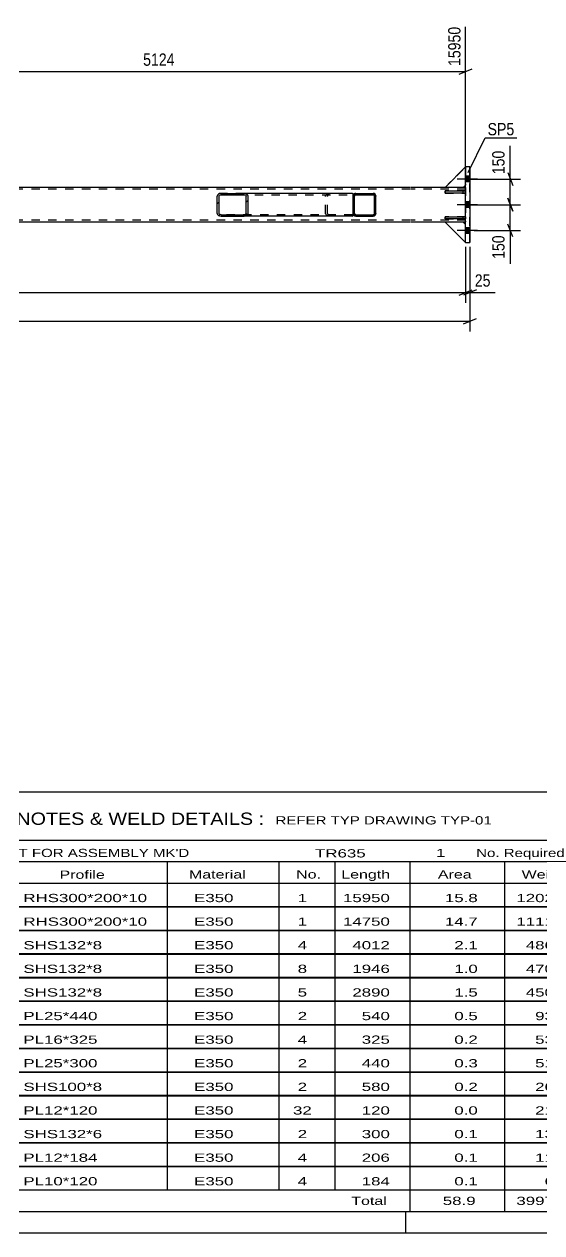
# Model space of a CAD drawing. Header units: millimetres. Extents: x 0 to 841, y 0 to 594.
# Drawn here: x 542.2 to 662.7, y 0 to 281.6 of the extents above; entities that cross this region are included whole.
import ezdxf

# ---------------------------------------------------------------- set-up
doc = ezdxf.new("R2010")
doc.units = ezdxf.units.MM
doc.linetypes.add('DXK_LINE_DOT2', pattern=[3.9198, 1.9599, -1.9599])
doc.styles.add('Arial Narrow', font='ARIALN.TTF', dxfattribs={"height": 0.2})

# ---------------------------------------------------------------- blocks, each defined once
blk = doc.blocks.new('Unknown-122570250-1133')
at = {"color": 5, "linetype": 'Continuous'}
for p, q in [((5, 5), (836, 5)), ((631, 0), (631, 5)), ((0, 0), (841, 0))]:
    blk.add_line(p, q, dxfattribs=at)
blk = doc.blocks.new('Part-122570250-3719 - 3634')
at = {"color": 7, "linetype": 'DXK_LINE_DOT2'}
for p, q in [((644.96, 242.76), (640.16, 242.76)), ((640.16, 242.76), (640.16, 242.28)), ((640.16, 242.28), (644.96, 242.28)), ((644.36, 242.28), (644.36, 242.76)), ((644.96, 242.28), (644.96, 242.76))]:
    blk.add_line(p, q, dxfattribs=at)
blk = doc.blocks.new('Part-122570250-3659 - 3634')
at = {"color": 2, "linetype": 'Continuous'}
for p, q in [((632.06, 243.55), (144.12, 243.55)), ((640.16, 243.55), (632.16, 243.55)), ((644.96, 243.55), (644.36, 243.55)), ((144.12, 235.55), (632.06, 235.55)), ((632.16, 235.55), (644.96, 235.55))]:
    blk.add_line(p, q, dxfattribs=at)
at = {"color": 7, "linetype": 'DXK_LINE_DOT2'}
for p, q in [((632.06, 243.15), (144.12, 243.15)), ((644.96, 243.15), (632.16, 243.15)), ((644.36, 243.55), (640.16, 243.55)), ((644.96, 243.55), (644.96, 235.55)), ((644.96, 235.55), (644.96, 243.55)), ((632.06, 235.95), (144.12, 235.95)), ((644.96, 235.95), (632.16, 235.95))]:
    blk.add_line(p, q, dxfattribs=at)
blk = doc.blocks.new('Bolt-122570250-3740 - 3634')
at = {"linetype": 'Continuous'}
for points in [[(644.96, 246.21), (644.96, 244.89), (645.96, 244.89), (645.96, 246.21)], [(644.96, 246.21), (644.96, 244.89), (645.96, 244.89), (645.96, 246.21)], [(644.96, 246.21), (644.96, 244.89), (645.96, 244.89), (645.96, 246.21)], [(644.96, 246.21), (644.96, 244.89), (645.96, 244.89), (645.96, 246.21)], [(644.96, 240.21), (644.96, 238.89), (645.96, 238.89), (645.96, 240.21)], [(644.96, 240.21), (644.96, 238.89), (645.96, 238.89), (645.96, 240.21)], [(644.96, 234.21), (644.96, 232.89), (645.96, 232.89), (645.96, 234.21)], [(644.96, 234.21), (644.96, 232.89), (645.96, 232.89), (645.96, 234.21)], [(644.96, 234.21), (644.96, 232.89), (645.96, 232.89), (645.96, 234.21)], [(644.96, 234.21), (644.96, 232.89), (645.96, 232.89), (645.96, 234.21)]]:
    blk.add_hatch(color=1, dxfattribs=at).paths.add_polyline_path(points)
at = {"color": 1, "linetype": 'Continuous'}
for p, q in [((647.72, 245.55), (642.96, 245.55)), ((647.72, 245.55), (642.96, 245.55)), ((647.72, 245.55), (642.96, 245.55)), ((647.72, 245.55), (642.96, 245.55)), ((645.96, 246.21), (644.96, 246.21)), ((645.96, 246.21), (644.96, 246.21)), ((645.96, 246.21), (644.96, 246.21)), ((645.96, 246.21), (644.96, 246.21)), ((645.96, 244.89), (644.96, 244.89)), ((645.96, 244.89), (644.96, 244.89)), ((645.96, 244.89), (644.96, 244.89)), ((645.96, 244.89), (644.96, 244.89)), ((647.72, 239.55), (642.96, 239.55)), ((647.72, 239.55), (642.96, 239.55)), ((645.96, 240.21), (644.96, 240.21)), ((645.96, 240.21), (644.96, 240.21)), ((645.96, 238.89), (644.96, 238.89)), ((645.96, 238.89), (644.96, 238.89)), ((645.96, 234.21), (644.96, 234.21)), ((645.96, 234.21), (644.96, 234.21)), ((645.96, 234.21), (644.96, 234.21)), ((645.96, 234.21), (644.96, 234.21)), ((647.72, 233.55), (642.96, 233.55)), ((647.72, 233.55), (642.96, 233.55)), ((647.72, 233.55), (642.96, 233.55)), ((647.72, 233.55), (642.96, 233.55)), ((645.96, 232.89), (644.96, 232.89)), ((645.96, 232.89), (644.96, 232.89)), ((645.96, 232.89), (644.96, 232.89)), ((645.96, 232.89), (644.96, 232.89))]:
    blk.add_line(p, q, dxfattribs=at)
blk = doc.blocks.new('Part-122570250-3756 - 3634')
at = {"color": 7, "linetype": 'DXK_LINE_DOT2'}
for p, q in [((644.36, 235.52), (640.16, 235.52)), ((640.16, 235.52), (644.96, 230.72)), ((644.96, 234.92), (644.36, 235.52)), ((644.96, 230.72), (644.96, 234.92))]:
    blk.add_line(p, q, dxfattribs=at)
blk = doc.blocks.new('Part-122570250-3759 - 3634')
at = {"color": 2, "linetype": 'Continuous'}
for p, q in [((644.36, 235.52), (640.16, 235.52)), ((640.16, 235.52), (644.96, 230.72)), ((644.96, 234.92), (644.36, 235.52)), ((644.96, 230.75), (644.96, 230.72))]:
    blk.add_line(p, q, dxfattribs=at)
at = {"color": 7, "linetype": 'DXK_LINE_DOT2'}
blk.add_line((644.96, 230.72), (644.96, 234.92), dxfattribs=at)
blk = doc.blocks.new('Part-122570250-3762 - 3634')
at = {"color": 7, "linetype": 'DXK_LINE_DOT2'}
for p, q in [((644.36, 235.52), (640.16, 235.52)), ((640.16, 235.52), (644.96, 230.72)), ((644.96, 234.92), (644.36, 235.52)), ((644.96, 230.72), (644.96, 234.92))]:
    blk.add_line(p, q, dxfattribs=at)
blk = doc.blocks.new('Part-122570250-3710 - 3634')
at = {"color": 2, "linetype": 'Continuous'}
for p, q in [((640.16, 236.28), (640.16, 236.76)), ((640.16, 236.76), (644.96, 236.76)), ((644.96, 236.76), (644.96, 236.28)), ((644.96, 236.28), (640.16, 236.28))]:
    blk.add_line(p, q, dxfattribs=at)
at = {"color": 7, "linetype": 'DXK_LINE_DOT2'}
blk.add_line((644.36, 236.28), (644.36, 236.76), dxfattribs=at)
blk = doc.blocks.new('Part-122570250-3713 - 3634')
at = {"color": 2, "linetype": 'Continuous'}
for p, q in [((640.16, 242.28), (640.16, 242.76)), ((640.16, 242.76), (644.96, 242.76)), ((644.96, 242.28), (640.16, 242.28)), ((644.96, 242.76), (644.96, 242.28))]:
    blk.add_line(p, q, dxfattribs=at)
at = {"color": 7, "linetype": 'DXK_LINE_DOT2'}
blk.add_line((644.36, 242.28), (644.36, 242.76), dxfattribs=at)
blk = doc.blocks.new('Part-122570250-3716 - 3634')
at = {"color": 7, "linetype": 'DXK_LINE_DOT2'}
for p, q in [((644.96, 236.76), (640.16, 236.76)), ((640.16, 236.76), (640.16, 236.28)), ((644.36, 236.28), (644.36, 236.76)), ((644.96, 236.28), (644.96, 236.76)), ((640.16, 236.28), (644.96, 236.28))]:
    blk.add_line(p, q, dxfattribs=at)
blk = doc.blocks.new('Part-122570250-3727 - 3634')
at = {"color": 7, "linetype": 'DXK_LINE_DOT2'}
for p, q in [((640.16, 243.55), (644.96, 248.35)), ((644.96, 248.35), (644.96, 244.15)), ((644.36, 243.55), (640.16, 243.55)), ((644.96, 244.15), (644.36, 243.55))]:
    blk.add_line(p, q, dxfattribs=at)
blk = doc.blocks.new('Part-122570250-3742 - 3634')
at = {"linetype": 'Continuous'}
h = blk.add_hatch(dxfattribs=at)
h.set_pattern_fill('', scale=0.7, style=0, pattern_type=0)
h.set_pattern_definition([(45, (623.668, 236.9552), (-1.57154, 1.57154), [])])
h.paths.add_polyline_path([(623.42, 236.91), (623.67, 236.96), (623.88, 237.09), (624.01, 237.3), (624.06, 237.55), (624.06, 241.55), (624.01, 241.79), (623.88, 242), (623.67, 242.14), (623.42, 242.19), (619.42, 242.19), (619.18, 242.14), (618.97, 242), (618.83, 241.79), (618.78, 241.55), (618.78, 237.55), (618.83, 237.3), (618.97, 237.09), (619.18, 236.96), (619.42, 236.91)])
h.paths.add_polyline_path([(619.3, 237.25), (619.2, 237.32), (619.13, 237.42), (619.1, 237.55), (619.1, 241.55), (619.13, 241.67), (619.2, 241.77), (619.3, 241.84), (619.42, 241.87), (623.42, 241.87), (623.55, 241.84), (623.65, 241.77), (623.72, 241.67), (623.74, 241.55), (623.74, 237.55), (623.72, 237.42), (623.65, 237.32), (623.55, 237.25), (623.42, 237.23), (619.42, 237.23)])
at = {"color": 7, "linetype": 'DXK_LINE_DOT2'}
for p, q in [((618.78, 241.55), (618.83, 241.79)), ((618.78, 237.55), (618.78, 241.55)), ((619.13, 241.67), (619.1, 241.55)), ((619.1, 237.55), (619.1, 241.55)), ((619.18, 242.14), (619.42, 242.19)), ((619.42, 241.87), (619.3, 241.84)), ((619.42, 242.19), (623.42, 242.19)), ((619.42, 241.87), (623.42, 241.87)), ((623.42, 242.19), (623.67, 242.14)), ((623.55, 241.84), (623.42, 241.87)), ((623.74, 241.55), (623.72, 241.67)), ((623.74, 237.55), (623.74, 241.55)), ((624.01, 241.79), (624.06, 241.55)), ((624.06, 237.55), (624.06, 241.55)), ((618.83, 237.3), (618.78, 237.55)), ((619.1, 237.55), (619.13, 237.42)), ((619.42, 236.91), (619.18, 236.96)), ((619.3, 237.25), (619.42, 237.23)), ((619.42, 237.23), (623.42, 237.23)), ((619.42, 236.91), (623.42, 236.91)), ((623.42, 237.23), (623.55, 237.25)), ((623.67, 236.96), (623.42, 236.91)), ((623.72, 237.42), (623.74, 237.55)), ((624.06, 237.55), (624.01, 237.3))]:
    blk.add_line(p, q, dxfattribs=at)
at = {"color": 2, "linetype": 'Continuous'}
for p, q in [((618.83, 241.79), (618.78, 241.55)), ((618.78, 237.55), (618.78, 241.55)), ((619.1, 241.55), (619.13, 241.67)), ((619.1, 237.55), (619.1, 241.55)), ((619.42, 242.19), (619.18, 242.14)), ((619.3, 241.84), (619.42, 241.87)), ((619.42, 242.19), (623.42, 242.19)), ((619.42, 241.87), (623.42, 241.87)), ((623.67, 242.14), (623.42, 242.19)), ((623.42, 241.87), (623.55, 241.84)), ((623.72, 241.67), (623.74, 241.55)), ((623.74, 237.55), (623.74, 241.55)), ((624.06, 241.55), (624.01, 241.79)), ((624.06, 237.55), (624.06, 241.55)), ((618.78, 237.55), (618.83, 237.3)), ((619.13, 237.42), (619.1, 237.55)), ((619.18, 236.96), (619.42, 236.91)), ((619.42, 237.23), (619.3, 237.25)), ((619.42, 237.23), (623.42, 237.23)), ((619.42, 236.91), (623.42, 236.91)), ((623.55, 237.25), (623.42, 237.23)), ((623.42, 236.91), (623.67, 236.96)), ((623.74, 237.55), (623.72, 237.42)), ((624.01, 237.3), (624.06, 237.55))]:
    blk.add_line(p, q, dxfattribs=at)
at = {"color": 7, "linetype": 'DXK_LINE_DOT2'}
for centre, radius, start, end in [((619.42, 241.55), 0.64, 112.5, 157.5), ((619.42, 241.55), 0.32, 112.5, 157.5), ((623.42, 241.55), 0.32, 22.5, 67.5), ((623.42, 241.55), 0.64, 22.5, 67.5), ((619.42, 237.55), 0.64, 202.5, 247.5), ((619.42, 237.55), 0.32, 202.5, 247.5), ((623.42, 237.55), 0.32, 292.5, 337.5), ((623.42, 237.55), 0.64, 292.5, 337.5)]:
    blk.add_arc(centre, radius, start, end, dxfattribs=at)
at = {"color": 2, "linetype": 'Continuous'}
for centre, radius, start, end in [((619.42, 241.55), 0.64, 112.5, 157.5), ((619.42, 241.55), 0.32, 112.5, 157.5), ((623.42, 241.55), 0.32, 22.5, 67.5), ((623.42, 241.55), 0.64, 22.5, 67.5), ((619.42, 237.55), 0.64, 202.5, 247.5), ((619.42, 237.55), 0.32, 202.5, 247.5), ((623.42, 237.55), 0.32, 292.5, 337.5), ((623.42, 237.55), 0.64, 292.5, 337.5)]:
    blk.add_arc(centre, radius, start, end, dxfattribs=at)
blk = doc.blocks.new('Part-122570250-3750 - 3634')
at = {"color": 2, "linetype": 'Continuous'}
for p, q in [((640.16, 243.55), (644.96, 248.35)), ((644.36, 243.55), (640.16, 243.55)), ((644.96, 244.15), (644.36, 243.55))]:
    blk.add_line(p, q, dxfattribs=at)
at = {"color": 7, "linetype": 'DXK_LINE_DOT2'}
blk.add_line((644.96, 244.15), (644.96, 248.35), dxfattribs=at)
blk = doc.blocks.new('Part-122570250-3753 - 3634')
at = {"color": 7, "linetype": 'DXK_LINE_DOT2'}
for p, q in [((640.16, 243.55), (644.96, 248.35)), ((644.96, 248.35), (644.96, 244.15)), ((644.36, 243.55), (640.16, 243.55)), ((644.96, 244.15), (644.36, 243.55))]:
    blk.add_line(p, q, dxfattribs=at)
blk = doc.blocks.new('Part-122570250-3773 - 3634')
at = {"color": 2, "linetype": 'Continuous'}
for p, q in [((644.96, 248.35), (644.96, 248.35)), ((644.96, 230.75), (644.96, 248.35)), ((645.96, 248.35), (644.96, 248.35)), ((645.96, 248.35), (645.96, 248.35)), ((645.96, 248.35), (645.96, 230.75)), ((644.96, 230.75), (644.96, 230.75)), ((644.96, 230.75), (645.96, 230.75)), ((645.96, 230.75), (645.96, 230.75))]:
    blk.add_line(p, q, dxfattribs=at)
at = {"color": 7, "linetype": 'DXK_LINE_DOT2'}
for p, q in [((644.96, 230.75), (644.96, 248.35)), ((645.96, 230.75), (645.96, 248.35))]:
    blk.add_line(p, q, dxfattribs=at)
blk = doc.blocks.new('Part-122570250-3775 - 3634')
at = {"linetype": 'Continuous'}
h = blk.add_hatch(dxfattribs=at)
h.set_pattern_fill('', scale=0.7, style=0, pattern_type=0)
h.set_pattern_definition([(45, (593.765, 236.9552), (-1.57154, 1.57154), [])])
h.paths.add_polyline_path([(593.43, 236.91), (593.76, 236.96), (594.05, 237.09), (594.23, 237.3), (594.3, 237.55), (594.3, 241.55), (594.23, 241.79), (594.05, 242), (593.76, 242.14), (593.43, 242.19), (588.01, 242.19), (587.68, 242.14), (587.4, 242), (587.21, 241.79), (587.15, 241.55), (587.15, 237.55), (587.21, 237.3), (587.4, 237.09), (587.68, 236.96), (588.01, 236.91)])
h.paths.add_polyline_path([(587.85, 237.25), (587.71, 237.32), (587.61, 237.42), (587.58, 237.55), (587.58, 241.55), (587.61, 241.67), (587.71, 241.77), (587.85, 241.84), (588.01, 241.87), (593.43, 241.87), (593.6, 241.84), (593.74, 241.77), (593.83, 241.67), (593.87, 241.55), (593.87, 237.55), (593.83, 237.42), (593.74, 237.32), (593.6, 237.25), (593.43, 237.23), (588.01, 237.23)])
at = {"color": 2, "linetype": 'Continuous'}
for p, q in [((587.21, 241.79), (587.15, 241.55)), ((587.15, 237.55), (587.15, 241.55)), ((587.58, 241.55), (587.61, 241.67)), ((587.58, 237.55), (587.58, 241.55)), ((588.01, 242.19), (587.68, 242.14)), ((587.85, 241.84), (588.01, 241.87)), ((588.01, 242.19), (593.43, 242.19)), ((588.01, 241.87), (593.43, 241.87)), ((618.65, 242.19), (593.43, 242.19)), ((593.76, 242.14), (593.43, 242.19)), ((593.43, 241.87), (593.6, 241.84)), ((593.83, 241.67), (593.87, 241.55)), ((593.87, 237.55), (593.87, 241.55)), ((594.3, 241.55), (594.23, 241.79)), ((594.3, 237.55), (594.3, 241.55)), ((618.65, 242.19), (618.78, 242.17)), ((618.78, 242.17), (618.78, 242.14)), ((618.78, 242.14), (618.78, 242)), ((618.78, 242), (618.78, 241.55)), ((587.15, 237.55), (587.21, 237.3)), ((587.61, 237.42), (587.58, 237.55)), ((587.68, 236.96), (588.01, 236.91)), ((588.01, 237.23), (587.85, 237.25)), ((588.01, 237.23), (593.43, 237.23)), ((588.01, 236.91), (593.43, 236.91)), ((593.6, 237.25), (593.43, 237.23)), ((593.43, 236.91), (593.76, 236.96)), ((618.65, 236.91), (593.43, 236.91)), ((593.87, 237.55), (593.83, 237.42)), ((594.23, 237.3), (594.3, 237.55)), ((618.65, 236.91), (618.78, 236.93)), ((618.78, 236.93), (618.78, 237.55))]:
    blk.add_line(p, q, dxfattribs=at)
at = {"color": 7, "linetype": 'DXK_LINE_DOT2'}
for p, q in [((593.43, 242.19), (588.01, 242.19)), ((588.01, 241.87), (618.65, 241.87)), ((612.36, 241.55), (612.43, 241.79)), ((612.36, 237.55), (612.36, 241.55)), ((612.83, 241.67), (612.79, 241.55)), ((612.79, 237.55), (612.79, 241.55)), ((612.9, 242.14), (613.23, 242.19)), ((613.23, 241.87), (613.06, 241.84)), ((618.65, 241.87), (618.78, 241.85)), ((618.78, 242.17), (618.78, 242.17)), ((618.78, 242), (618.78, 241.85)), ((618.78, 237.55), (618.78, 241.79)), ((618.65, 237.23), (588.01, 237.23)), ((593.43, 236.91), (588.01, 236.91)), ((612.43, 237.3), (612.36, 237.55)), ((612.79, 237.55), (612.83, 237.42)), ((613.23, 236.91), (612.9, 236.96)), ((613.06, 237.25), (613.23, 237.23)), ((618.65, 237.23), (618.78, 237.25))]:
    blk.add_line(p, q, dxfattribs=at)
at = {"color": 2, "linetype": 'Continuous'}
for centre, radius, start, end in [((587.88, 241.37), 0.792, 104.8339, 148.022), ((587.95, 241.46), 0.396, 104.8339, 148.022), ((593.5, 241.46), 0.396, 31.978, 75.1661), ((593.56, 241.37), 0.792, 31.978, 75.1661), ((587.88, 237.72), 0.792, 211.978, 255.1661), ((587.95, 237.63), 0.396, 211.978, 255.1661), ((593.5, 237.63), 0.396, 284.8339, 328.022), ((593.56, 237.72), 0.792, 284.8339, 328.022)]:
    blk.add_arc(centre, radius, start, end, dxfattribs=at)
at = {"color": 7, "linetype": 'DXK_LINE_DOT2'}
for centre, radius, start, end in [((613.1, 241.37), 0.792, 104.8339, 148.022), ((613.16, 241.46), 0.396, 104.8339, 148.022), ((613.1, 237.72), 0.792, 211.978, 255.1661), ((613.16, 237.63), 0.396, 211.978, 255.1661)]:
    blk.add_arc(centre, radius, start, end, dxfattribs=at)
blk = doc.blocks.new('StraightDimension-122570250-3788 - 3634')
at = {"color": 7, "linetype": 'Continuous'}
for p, q in [((645.96, 229.75), (645.96, 210.03)), ((130.22, 212.43), (645.96, 212.43)), ((644.46, 211.83), (647.46, 213.03))]:
    blk.add_line(p, q, dxfattribs=at)
blk = doc.blocks.new('StraightDimension-122570250-3816 - 3634')
at = {"color": 7, "linetype": 'Continuous'}
for p, q in [((644.96, 229.72), (644.96, 216.72)), ((643.46, 218.52), (646.46, 219.72)), ((131.22, 219.12), (644.96, 219.12))]:
    blk.add_line(p, q, dxfattribs=at)
blk = doc.blocks.new('StraightDimension-122570250-3840 - 3634')
at = {"color": 7, "linetype": 'Continuous'}
for p, q in [((644.96, 229.72), (644.96, 216.72)), ((645.96, 229.75), (645.96, 216.72)), ((643.46, 218.52), (646.46, 219.72)), ((647.46, 219.72), (644.46, 218.52)), ((644.96, 219.12), (645.96, 219.12))]:
    blk.add_line(p, q, dxfattribs=at)
at = {"color": 0}
blk.add_wipeout([(651.34, 219.87), (651.34, 224.07), (646.49, 224.07), (646.49, 219.87)], dxfattribs=at)
at = {"color": 7, "linetype": 'Continuous'}
blk.add_line((645.96, 219.12), (651.87, 219.12), dxfattribs=at)
blk.add_line((645.96, 219.12), (651.87, 219.12), dxfattribs=at)
at = {"color": 3, "style": 'Arial Narrow'}
blk.add_text('25', height=2.863, dxfattribs=at).set_placement((647.09, 220.47))
blk = doc.blocks.new('StraightDimension-122570250-3867 - 3634')
at = {"color": 7, "linetype": 'Continuous'}
for p, q in [((502.12, 244.55), (502.12, 281.03)), ((644.96, 244.55), (644.96, 281.03)), ((503.62, 271.19), (500.62, 269.99)), ((502.12, 270.59), (644.96, 270.59)), ((643.46, 269.99), (646.46, 271.19))]:
    blk.add_line(p, q, dxfattribs=at)
at = {"color": 0, "linetype": 'Continuous'}
blk.add_wipeout([(644.36, 281.63), (640.16, 281.63), (640.16, 271.29), (644.36, 271.29)], dxfattribs=at)
at = {"color": 0}
blk.add_wipeout([(577.8, 271.34), (577.8, 275.54), (569.28, 275.54), (569.28, 271.34)], dxfattribs=at)
at = {"color": 3, "linetype": 'Continuous', "style": 'Arial Narrow'}
blk.add_text('15950', height=2.863, rotation=90.0002, dxfattribs=at).set_placement((643.76, 271.89))
at = {"color": 3, "style": 'Arial Narrow'}
blk.add_text('5124', height=2.863, dxfattribs=at).set_placement((569.88, 271.94))
blk = doc.blocks.new('StraightDimension-122570250-3930 - 3634')
at = {"color": 7, "linetype": 'Continuous'}
for p, q in [((645.96, 239.55), (657.76, 239.55)), ((654.76, 241.05), (655.96, 238.05)), ((655.36, 233.55), (655.36, 239.55)), ((655.96, 232.05), (654.76, 235.05)), ((646.96, 233.55), (657.76, 233.55))]:
    blk.add_line(p, q, dxfattribs=at)
at = {"color": 0}
blk.add_wipeout([(654.61, 233.02), (650.41, 233.02), (650.41, 226.34), (654.61, 226.34)], dxfattribs=at)
at = {"color": 7, "linetype": 'Continuous'}
blk.add_line((655.36, 233.55), (655.36, 225.81), dxfattribs=at)
blk.add_line((655.36, 233.55), (655.36, 225.81), dxfattribs=at)
at = {"color": 3, "style": 'Arial Narrow'}
blk.add_text('150', height=2.863, rotation=90.0002, dxfattribs=at).set_placement((654.01, 226.94))
blk = doc.blocks.new('StraightDimension-122570250-3941 - 3634')
at = {"color": 7, "linetype": 'Continuous'}
for p, q in [((645.96, 245.55), (657.76, 245.55)), ((654.76, 247.05), (655.96, 244.05)), ((655.36, 239.55), (655.36, 245.55)), ((645.96, 239.55), (657.76, 239.55)), ((655.96, 238.05), (654.76, 241.05))]:
    blk.add_line(p, q, dxfattribs=at)
at = {"color": 0}
blk.add_wipeout([(654.61, 252.76), (650.41, 252.76), (650.41, 246.07), (654.61, 246.07)], dxfattribs=at)
at = {"color": 7, "linetype": 'Continuous'}
blk.add_line((655.36, 245.55), (655.36, 253.28), dxfattribs=at)
blk.add_line((655.36, 245.55), (655.36, 253.28), dxfattribs=at)
at = {"color": 3, "style": 'Arial Narrow'}
blk.add_text('150', height=2.863, rotation=90.0002, dxfattribs=at).set_placement((654.01, 246.67))
blk = doc.blocks.new('Unknown-122570250-11530')
at = {"color": 7, "linetype": 'Continuous'}
for p, q in [((516, 102.75), (676, 102.75)), ((516, 91.5), (516, 102.75)), ((676, 102.75), (676, 91.5)), ((516, 91.5), (676, 91.5)), ((516, 91.5), (516, 86.5)), ((676, 91.5), (676, 86.5)), ((516, 86.5), (676, 86.5)), ((516, 86.5), (516, 81.5)), ((540, 86.5), (540, 81.5)), ((575.5, 86.5), (575.5, 81.5)), ((601.5, 86.5), (601.5, 81.5)), ((614.5, 86.5), (614.5, 81.5)), ((632, 86.5), (632, 81.5)), ((654, 86.5), (654, 81.5)), ((676, 86.5), (676, 81.5)), ((516, 81.5), (676, 81.5)), ((516, 81.45), (516, 76.05)), ((516, 81.45), (676, 81.45)), ((540, 81.5), (540, 76)), ((575.5, 81.5), (575.5, 76)), ((601.5, 81.5), (601.5, 76)), ((614.5, 81.5), (614.5, 76)), ((632, 81.5), (632, 76)), ((654, 81.5), (654, 76)), ((676, 81.45), (676, 76.05)), ((516, 76.05), (676, 76.05)), ((516, 75.95), (516, 70.55)), ((516, 75.95), (676, 75.95)), ((540, 76), (540, 70.5)), ((575.5, 76), (575.5, 70.5)), ((601.5, 76), (601.5, 70.5)), ((614.5, 76), (614.5, 70.5)), ((632, 76), (632, 70.5)), ((654, 76), (654, 70.5)), ((676, 75.95), (676, 70.55)), ((516, 70.55), (676, 70.55)), ((516, 70.45), (516, 65.05)), ((516, 70.45), (676, 70.45)), ((540, 70.5), (540, 65)), ((575.5, 70.5), (575.5, 65)), ((601.5, 70.5), (601.5, 65)), ((614.5, 70.5), (614.5, 65)), ((632, 70.5), (632, 65)), ((654, 70.5), (654, 65)), ((676, 70.45), (676, 65.05)), ((516, 65.05), (676, 65.05)), ((516, 64.95), (516, 59.55)), ((516, 64.95), (676, 64.95)), ((540, 65), (540, 59.5)), ((575.5, 65), (575.5, 59.5)), ((601.5, 65), (601.5, 59.5)), ((614.5, 65), (614.5, 59.5)), ((632, 65), (632, 59.5)), ((654, 65), (654, 59.5)), ((676, 64.95), (676, 59.55)), ((516, 59.55), (676, 59.55)), ((516, 59.45), (516, 54.05)), ((516, 59.45), (676, 59.45)), ((540, 59.5), (540, 54)), ((575.5, 59.5), (575.5, 54)), ((601.5, 59.5), (601.5, 54)), ((614.5, 59.5), (614.5, 54)), ((632, 59.5), (632, 54)), ((654, 59.5), (654, 54)), ((676, 59.45), (676, 54.05)), ((516, 54.05), (676, 54.05)), ((516, 53.95), (516, 48.55)), ((516, 53.95), (676, 53.95)), ((540, 54), (540, 48.5)), ((575.5, 54), (575.5, 48.5)), ((601.5, 54), (601.5, 48.5)), ((614.5, 54), (614.5, 48.5)), ((632, 54), (632, 48.5)), ((654, 54), (654, 48.5)), ((676, 53.95), (676, 48.55)), ((516, 48.55), (676, 48.55)), ((516, 48.45), (516, 43.05)), ((516, 48.45), (676, 48.45)), ((540, 48.5), (540, 43)), ((575.5, 48.5), (575.5, 43)), ((601.5, 48.5), (601.5, 43)), ((614.5, 48.5), (614.5, 43)), ((632, 48.5), (632, 43)), ((654, 48.5), (654, 43)), ((676, 48.45), (676, 43.05)), ((516, 43.05), (676, 43.05)), ((516, 42.95), (516, 37.55)), ((516, 42.95), (676, 42.95)), ((540, 43), (540, 37.5)), ((575.5, 43), (575.5, 37.5)), ((601.5, 43), (601.5, 37.5)), ((614.5, 43), (614.5, 37.5)), ((632, 43), (632, 37.5)), ((654, 43), (654, 37.5)), ((676, 42.95), (676, 37.55)), ((516, 37.55), (676, 37.55)), ((516, 37.45), (516, 32.05)), ((516, 37.45), (676, 37.45)), ((540, 37.5), (540, 32)), ((575.5, 37.5), (575.5, 32)), ((601.5, 37.5), (601.5, 32)), ((614.5, 37.5), (614.5, 32)), ((632, 37.5), (632, 32)), ((654, 37.5), (654, 32)), ((676, 37.45), (676, 32.05)), ((516, 32.05), (676, 32.05)), ((516, 31.95), (516, 26.55)), ((516, 31.95), (676, 31.95)), ((540, 32), (540, 26.5)), ((575.5, 32), (575.5, 26.5)), ((601.5, 32), (601.5, 26.5)), ((614.5, 32), (614.5, 26.5)), ((632, 32), (632, 26.5)), ((654, 32), (654, 26.5)), ((676, 31.95), (676, 26.55)), ((516, 26.55), (676, 26.55)), ((516, 26.45), (516, 21.05)), ((516, 26.45), (676, 26.45)), ((540, 26.5), (540, 21)), ((575.5, 26.5), (575.5, 21)), ((601.5, 26.5), (601.5, 21)), ((614.5, 26.5), (614.5, 21)), ((632, 26.5), (632, 21)), ((654, 26.5), (654, 21)), ((676, 26.45), (676, 21.05)), ((516, 21.05), (676, 21.05)), ((516, 20.95), (516, 15.55)), ((516, 20.95), (676, 20.95)), ((540, 21), (540, 15.5)), ((575.5, 21), (575.5, 15.5)), ((601.5, 21), (601.5, 15.5)), ((614.5, 21), (614.5, 15.5)), ((632, 21), (632, 15.5)), ((654, 21), (654, 15.5)), ((676, 20.95), (676, 15.55)), ((516, 15.55), (676, 15.55)), ((516, 15.45), (516, 10.05)), ((516, 15.45), (676, 15.45)), ((540, 15.5), (540, 10)), ((575.5, 15.5), (575.5, 10)), ((601.5, 15.5), (601.5, 10)), ((614.5, 15.5), (614.5, 10)), ((632, 15.5), (632, 10)), ((654, 15.5), (654, 10)), ((676, 15.45), (676, 10.05)), ((516, 10.05), (676, 10.05)), ((516, 10), (676, 10)), ((516, 10), (516, 5)), ((632, 10), (632, 5)), ((654, 10), (654, 5)), ((676, 10), (676, 5)), ((516, 5), (676, 5))]:
    blk.add_line(p, q, dxfattribs=at)
at = {"color": 7, "style": 'Arial Narrow'}
for s, height, width, p in [('GENERAL NOTES & WELD DETAILS :', 2.8633, 1.4, (517.15, 95.06)), ('REFER TYP DRAWING TYP-01', 1.9089, 1.6, (600.7, 95.16)), ("MATERIAL LIST FOR ASSEMBLY MK'D", 1.9089, 1.6, (517.15, 87.56)), ('TR635', 1.909, 1.794707, (609.9, 87.47)), ('1', 1.91, 1.794707, (638.08, 87.56)), ('No. Required', 1.9089, 1.6, (647.41, 87.56)), ('Mark', 1.909, 1.7, (517.34, 82.5)), ('Profile', 1.909, 1.7, (550.41, 82.5)), ('Material', 1.909, 1.7, (580.54, 82.56)), ('Length', 1.909, 1.7, (616, 82.56)), ('Weight', 1.909, 1.7, (658, 82.56)), ('No.', 1.909, 1.7, (605.5, 82.56)), ('Area', 1.909, 1.7, (638.5, 82.56))]:
    blk.add_text(s, height=height, dxfattribs=dict(at, width=width)).set_placement(p)
at = {"color": 7, "linetype": 'Continuous', "style": 'Arial Narrow'}
for s, height, width, p in [('BC407', 1.909, 1.794707, (517.5, 77.06)), ('RHS300*200*10', 1.9089, 1.794707, (542, 77.06)), ('E350', 1.909, 1.794707, (581.74, 77.06)), ('1', 1.91, 1.794707, (605.86, 77.06)), ('15950', 1.909, 1.794707, (616.4, 77.06)), ('15.8', 1.909, 1.794707, (640.13, 77.06)), ('1202.0', 1.909, 1.794707, (656.77, 77.06)), ('TR635', 1.909, 1.794707, (517.5, 71.56)), ('RHS300*200*10', 1.9089, 1.794707, (542, 71.56)), ('E350', 1.909, 1.794707, (581.74, 71.56)), ('1', 1.91, 1.794707, (605.86, 71.56)), ('14750', 1.909, 1.794707, (616.4, 71.56)), ('14.7', 1.909, 1.794707, (640.13, 71.56)), ('1111.6', 1.909, 1.794707, (656.77, 71.56)), ('M106', 1.909, 1.794707, (517.5, 66.06)), ('SHS132*8', 1.909, 1.794707, (542, 66.06)), ('E350', 1.909, 1.794707, (581.74, 66.06)), ('4', 1.91, 1.794707, (605.86, 66.06)), ('4012', 1.909, 1.794707, (618.58, 66.06)), ('2.1', 1.909, 1.794707, (642.32, 66.06)), ('486.6', 1.909, 1.794707, (658.96, 66.06)), ('M105', 1.909, 1.794707, (517.5, 60.56)), ('SHS132*8', 1.909, 1.794707, (542, 60.56)), ('E350', 1.909, 1.794707, (581.74, 60.56)), ('8', 1.91, 1.794707, (605.86, 60.56)), ('1946', 1.909, 1.794707, (618.58, 60.56)), ('1.0', 1.909, 1.794707, (642.32, 60.56)), ('470.1', 1.909, 1.794707, (658.96, 60.56)), ('M1304', 1.909, 1.794707, (517.5, 55.06)), ('SHS132*8', 1.909, 1.794707, (542, 55.06)), ('E350', 1.909, 1.794707, (581.74, 55.06)), ('5', 1.91, 1.794707, (605.86, 55.06)), ('2890', 1.909, 1.794707, (618.58, 55.06)), ('1.5', 1.909, 1.794707, (642.32, 55.06)), ('450.1', 1.909, 1.794707, (658.96, 55.06)), ('SP5', 1.909, 1.794707, (517.5, 49.56)), ('PL25*440', 1.909, 1.794707, (542, 49.56)), ('E350', 1.909, 1.794707, (581.74, 49.56)), ('2', 1.91, 1.794707, (605.86, 49.56)), ('540', 1.909, 1.794707, (620.77, 49.56)), ('0.5', 1.909, 1.794707, (642.32, 49.56)), ('93.3', 1.909, 1.794707, (661.14, 49.56)), ('SP19', 1.909, 1.794707, (517.5, 44.06)), ('PL16*325', 1.909, 1.794707, (542, 44.06)), ('E350', 1.909, 1.794707, (581.74, 44.06)), ('4', 1.91, 1.794707, (605.86, 44.06)), ('325', 1.909, 1.794707, (620.77, 44.06)), ('0.2', 1.909, 1.794707, (642.32, 44.06)), ('53.1', 1.909, 1.794707, (661.14, 44.06)), ('SP6', 1.909, 1.794707, (517.5, 38.56)), ('PL25*300', 1.909, 1.794707, (542, 38.56)), ('E350', 1.909, 1.794707, (581.74, 38.56)), ('2', 1.91, 1.794707, (605.86, 38.56)), ('440', 1.909, 1.794707, (620.77, 38.56)), ('0.3', 1.909, 1.794707, (642.32, 38.56)), ('51.8', 1.909, 1.794707, (661.14, 38.56)), ('TC353', 1.909, 1.794707, (517.5, 33.06)), ('SHS100*8', 1.909, 1.794707, (542, 33.06)), ('E350', 1.909, 1.794707, (581.74, 33.06)), ('2', 1.91, 1.794707, (605.86, 33.06)), ('580', 1.909, 1.794707, (620.77, 33.06)), ('0.2', 1.909, 1.794707, (642.32, 33.06)), ('26.0', 1.909, 1.794707, (661.14, 33.06)), ('ST5', 1.909, 1.794707, (517.5, 27.56)), ('PL12*120', 1.909, 1.794707, (542, 27.56)), ('E350', 1.909, 1.794707, (581.74, 27.56)), ('32', 1.909, 1.794707, (604.76, 27.56)), ('120', 1.909, 1.794707, (620.77, 27.56)), ('0.0', 1.909, 1.794707, (642.32, 27.56)), ('21.4', 1.909, 1.794707, (661.14, 27.56)), ('BC130', 1.909, 1.794707, (517.5, 22.06)), ('SHS132*6', 1.909, 1.794707, (542, 22.06)), ('E350', 1.909, 1.794707, (581.74, 22.06)), ('2', 1.91, 1.794707, (605.86, 22.06)), ('300', 1.909, 1.794707, (620.77, 22.06)), ('0.1', 1.909, 1.794707, (642.32, 22.06)), ('13.1', 1.909, 1.794707, (661.14, 22.06)), ('PL325', 1.909, 1.794707, (517.5, 16.56)), ('PL12*184', 1.909, 1.794707, (542, 16.56)), ('E350', 1.909, 1.794707, (581.74, 16.56)), ('4', 1.91, 1.794707, (605.86, 16.56)), ('206', 1.909, 1.794707, (620.77, 16.56)), ('0.1', 1.909, 1.794707, (642.32, 16.56)), ('11.6', 1.909, 1.794707, (661.14, 16.56)), ('PL324', 1.909, 1.794707, (517.5, 11.06)), ('PL10*120', 1.909, 1.794707, (542, 11.06)), ('E350', 1.909, 1.794707, (581.74, 11.06)), ('4', 1.91, 1.794707, (605.86, 11.06)), ('184', 1.909, 1.794707, (620.77, 11.06)), ('0.1', 1.909, 1.794707, (642.32, 11.06)), ('6.9', 1.909, 1.794707, (663.33, 11.06)), ('Total', 1.909, 1.7, (618.33, 6.5)), ('58.9', 1.909, 1.794707, (639.64, 6.5)), ('3997.5', 1.909, 1.794707, (656.77, 6.5))]:
    blk.add_text(s, height=height, dxfattribs=dict(at, width=width)).set_placement(p)
blk = doc.blocks.new('Mark-122570250-3769 - 3634')
at = {"color": 0}
blk.add_wipeout([(656.28, 255.73), (656.28, 258.73), (650.07, 258.73), (650.07, 255.73)], dxfattribs=at)
blk.add_wipeout([(656.28, 255.73), (656.28, 258.73), (650.07, 258.73), (650.07, 255.73)], dxfattribs=at)
at = {"color": 30, "linetype": 'Continuous'}
for p, q in [((645.51, 247.09), (649.47, 255.13)), ((649.47, 255.13), (656.88, 255.13))]:
    blk.add_line(p, q, dxfattribs=at)
at = {"color": 3, "style": 'Arial Narrow'}
blk.add_text('SP5', height=2.863, dxfattribs=at).set_placement((650.07, 255.73))

msp = doc.modelspace()

# ---------------------------------------------------------------- block references
for name in ['Unknown-122570250-1133', 'Part-122570250-3727 - 3634', 'Part-122570250-3750 - 3634', 'Part-122570250-3753 - 3634', 'Part-122570250-3773 - 3634', 'Bolt-122570250-3740 - 3634', 'Part-122570250-3659 - 3634', 'Part-122570250-3719 - 3634', 'Part-122570250-3713 - 3634', 'Part-122570250-3775 - 3634', 'Part-122570250-3742 - 3634', 'Part-122570250-3710 - 3634', 'Part-122570250-3716 - 3634', 'Part-122570250-3756 - 3634', 'Part-122570250-3759 - 3634', 'Part-122570250-3762 - 3634', 'Unknown-122570250-11530']:
    msp.add_blockref(name, (0, 0))

# ---------------------------------------------------------------- next in the draw order: block references
for name in ['StraightDimension-122570250-3867 - 3634', 'StraightDimension-122570250-3788 - 3634']:
    msp.add_blockref(name, (0, 0))

# ---------------------------------------------------------------- next in the draw order: block references
msp.add_blockref('StraightDimension-122570250-3816 - 3634', (0, 0))

# ---------------------------------------------------------------- next in the draw order: block references
msp.add_blockref('StraightDimension-122570250-3840 - 3634', (0, 0))

# ---------------------------------------------------------------- next in the draw order: block references
msp.add_blockref('StraightDimension-122570250-3930 - 3634', (0, 0))

# ---------------------------------------------------------------- next in the draw order: block references
msp.add_blockref('StraightDimension-122570250-3941 - 3634', (0, 0))

# ---------------------------------------------------------------- next in the draw order: block references
msp.add_blockref('Mark-122570250-3769 - 3634', (0, 0))

doc.saveas('drawing.dxf')
